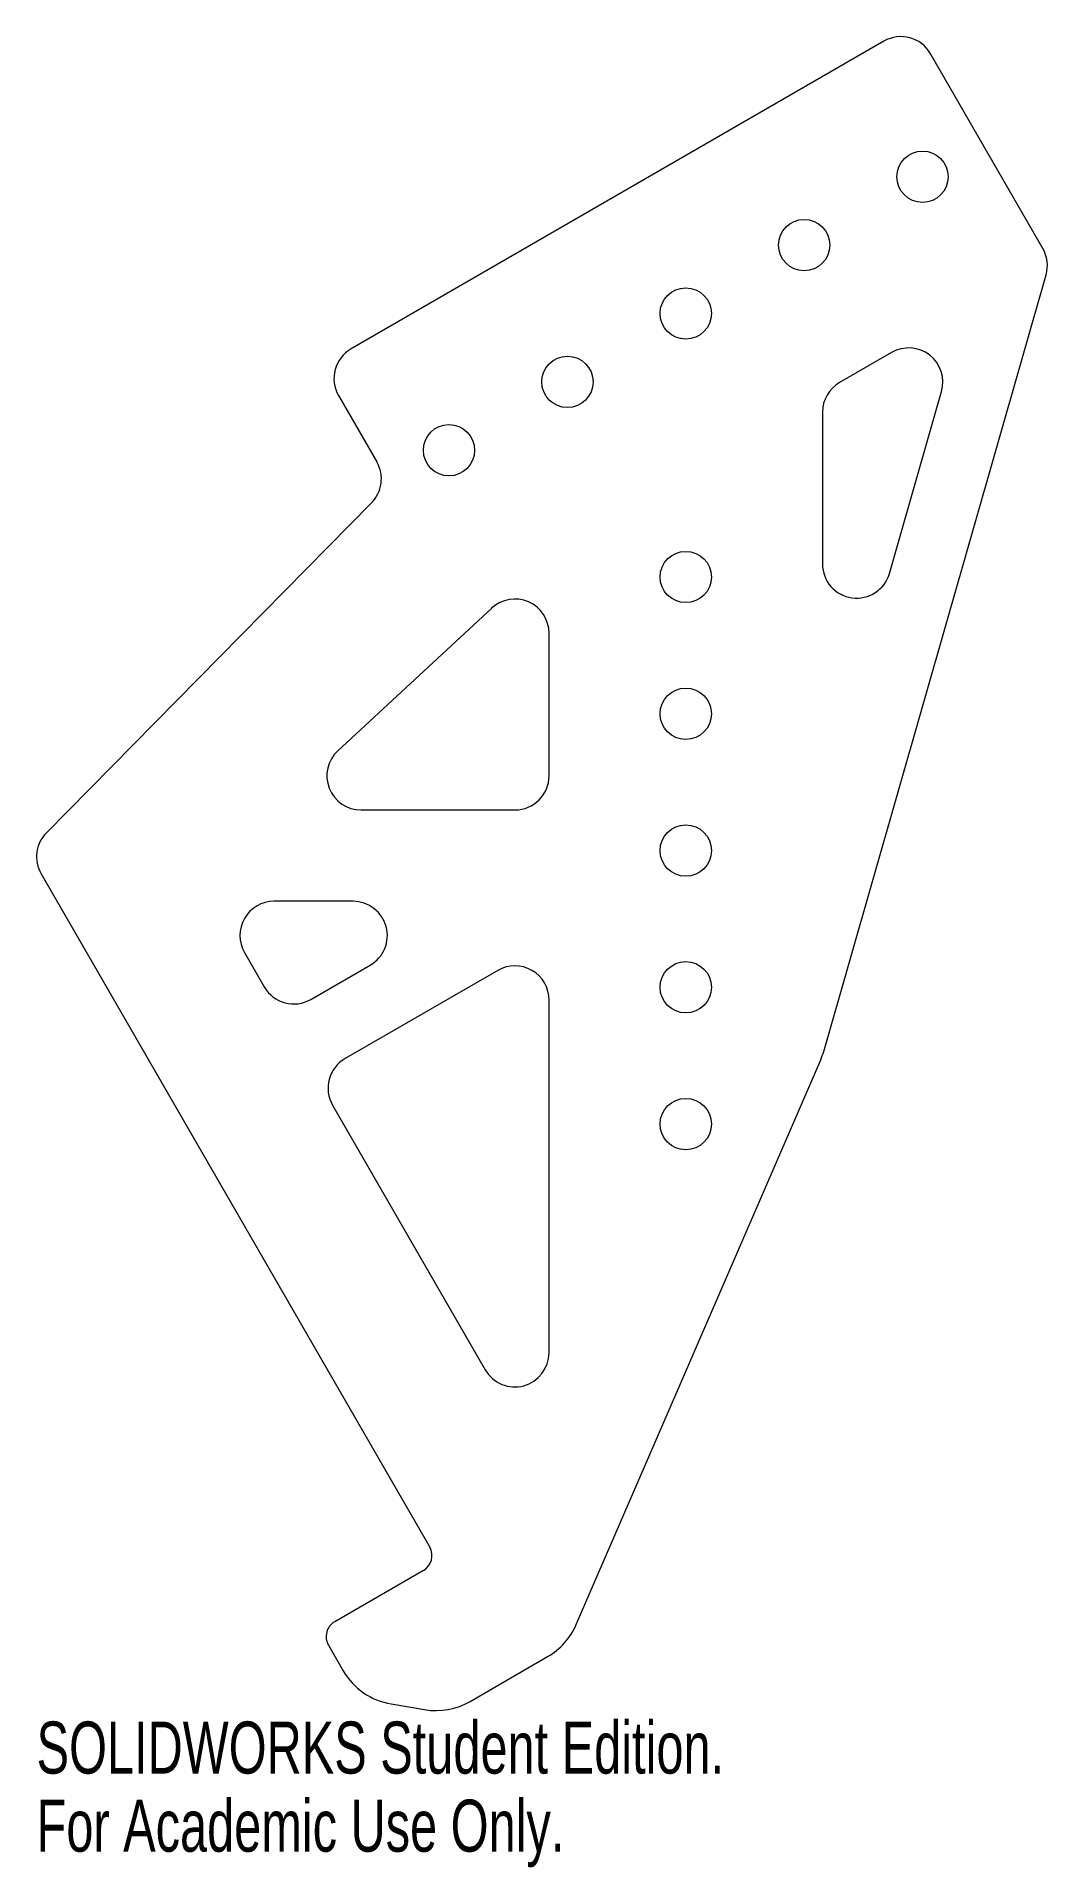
# Model space of a CAD drawing. Header units: inches. Extents: x -2.37 to 1.32, y -5.68 to 1.01.
import ezdxf

# ---------------------------------------------------------------- set-up
doc = ezdxf.new("R2010")
doc.units = ezdxf.units.IN
doc.header["$MEASUREMENT"] = 0
doc.styles.add('SLDTEXTSTYLE0', font='TXT', dxfattribs={"width": 0.7})

msp = doc.modelspace()

# ---------------------------------------------------------------- linework, layer by layer
at = {"color": 7, "linetype": 'Continuous', "lineweight": 15}
for p, q in [((0.7243, 0.9955), (-1.2243, -0.1295)), ((1.306, 0.2379), (0.895, 0.9498)), ((0.5045, -2.6978), (1.3179, 0.141)), ((0.753, -0.1426), (0.5625, -0.2526)), ((-1.27, -0.3002), (-1.1301, -0.5425)), ((0.7452, -0.9502), (0.9357, -0.2853)), ((0.5, -0.3608), (0.5, -0.9158)), ((-1.1494, -0.6928), (-2.3384, -1.8982)), ((-0.7099, -1.0774), (-1.2726, -1.5985)), ((-0.5, -1.6902), (-0.5, -1.1691)), ((-1.1877, -1.8152), (-0.625, -1.8152)), ((-2.3576, -2.0485), (-0.9365, -4.51)), ((-1.2165, -2.149), (-1.5057, -2.149)), ((-1.614, -2.3365), (-1.5417, -2.4618)), ((-1.3709, -2.5075), (-1.154, -2.3823)), ((-0.6875, -2.4016), (-1.2459, -2.724)), ((-0.5, -3.7995), (-0.5, -2.5099)), ((-0.4007, -4.7933), (0.4935, -2.7282)), ((-1.2917, -2.8948), (-0.7333, -3.862)), ((-0.9594, -4.5954), (-1.2841, -4.7829)), ((-1.307, -4.8682), (-1.2528, -4.9621)), ((-0.7888, -5.0742), (-0.5051, -4.9104)), ((-1.0778, -5.0836), (-0.9552, -5.1042))]:
    msp.add_line(p, q, dxfattribs=at)
for centre in [(0.866, 0.5), (0.433, 0.25), (0, 0), (-0.433, -0.25), (-0.866, -0.5), (0, -0.9634), (0, -1.4634), (0, -1.9634), (0, -2.4634), (0, -2.9634)]:
    msp.add_circle(centre, 0.0938, dxfattribs=at)
for centre, radius, start, end in [((0.7868, 0.8873), 0.125, 30, 120), ((1.1978, 0.1754), 0.125, 344.0102, 30), ((-1.1618, -0.2377), 0.125, 120, 210), ((0.8155, -0.2508), 0.125, 344.0103, 120), ((0.625, -0.3608), 0.125, 120, 180), ((-1.2384, -0.605), 0.125, 315.39364, 30), ((0.625, -0.9158), 0.125, 180, 344.0103), ((-0.625, -1.1691), 0.125, 0, 132.80427), ((-1.1877, -1.6902), 0.125, 132.80427, 270), ((-0.625, -1.6902), 0.125, 270, 0), ((-2.2494, -1.986), 0.125, 135.39364, 210), ((-1.5057, -2.274), 0.125, 90, 210), ((-1.2165, -2.274), 0.125, 300, 90), ((-0.625, -2.5099), 0.125, 0, 120), ((-1.4334, -2.3993), 0.125, 210, 300), ((-1.1834, -2.8323), 0.125, 120, 210), ((0.2641, -2.6289), 0.25, 336.58487, 344.0102), ((-0.625, -3.7995), 0.125, 210, 0), ((-0.9906, -4.5412), 0.0625, 300, 30), ((-1.2529, -4.837), 0.0625, 120, 210), ((-0.6301, -4.6939), 0.25, 300, 336.58487), ((-1.0363, -4.8371), 0.25, 210, 260.4601), ((-0.9138, -4.8577), 0.25, 260.4601, 300)]:
    msp.add_arc(centre, radius, start, end, dxfattribs=at)

# ---------------------------------------------------------------- texts
at = {"color": 7, "linetype": 'Continuous', "char_height": 0.1903, "attachment_point": 1, "style": 'SLDTEXTSTYLE0'}
for s, insert in [('SOLIDWORKS Student Edition.', (-2.3744, -5.1478)), ('For Academic Use Only.', (-2.3744, -5.4333))]:
    msp.add_mtext(s, dxfattribs=dict(at, insert=insert))

doc.saveas('drawing.dxf')
